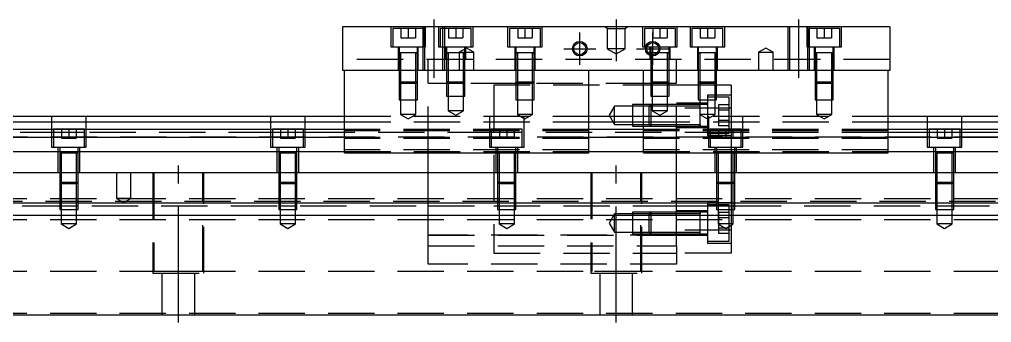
# Model space of a CAD drawing. Extents: x -20 to 1050, y -277 to 102.
# Drawn here: x 246.4 to 512.9, y -240.3 to -157.3 of the extents above; entities that cross this region are included whole.
import ezdxf

# ---------------------------------------------------------------- set-up
doc = ezdxf.new("R2010")
doc.units = 0
doc.linetypes.add('CENTER', pattern=[50.8, 31.75, -6.35, 6.35, -6.35])
doc.linetypes.add('DASHED', pattern=[19.05, 12.7, -6.35])
doc.layers.get('0').update_dxf_attribs({"linetype": 'CONTINUOUS'})
doc.layers.add('CENTER', color=1, linetype='CENTER')

msp = doc.modelspace()

# ---------------------------------------------------------------- linework, layer by layer
at = {"color": 7, "linetype": 'CONTINUOUS'}
for p, q in [((485, -159.27), (335, -159.27)), ((335, -159.27), (335, -171.27)), ((485, -159.27), (485, -171.27)), ((485, -171.27), (335, -171.27)), ((335.5, -193.77), (335.5, -171.27)), ((402.5, -193.77), (402.5, -171.27)), ((417.5, -193.77), (417.5, -171.27)), ((484.5, -193.77), (484.5, -171.27)), ((0, -183.77), (335.5, -183.77)), ((402.5, -183.77), (417.5, -183.77)), ((484.5, -183.77), (820, -183.77)), ((0, -185.309608), (335.5, -185.309608)), ((402.5, -185.309608), (417.5, -185.309608)), ((484.5, -185.309608), (820, -185.309608)), ((335.5, -187.39154), (0, -187.39154)), ((417.5, -187.39154), (402.5, -187.39154)), ((820, -187.39154), (484.5, -187.39154)), ((335.5, -189.606666), (0, -189.606666)), ((417.5, -189.606666), (402.5, -189.606666)), ((820, -189.606666), (484.5, -189.606666)), ((0, -193.451934), (335.5, -193.451934)), ((335.5, -193.77), (402.5, -193.77)), ((402.5, -193.451934), (417.5, -193.451934)), ((417.5, -193.77), (484.5, -193.77)), ((484.5, -193.451934), (820, -193.451934)), ((820, -199.27), (0, -199.27)), ((820, -207.57), (0, -207.57)), ((820, -210.97), (0, -210.97)), ((820, -238.27), (0, -238.27))]:
    msp.add_line(p, q, dxfattribs=at)
at = {"color": 3, "linetype": 'DASHED'}
for p, q in [((348.25, -159.27), (348.25, -164.77)), ((357.25, -159.77), (348.75, -159.77)), ((348.75, -159.77), (348.75, -164.77)), ((351, -159.77), (351, -162.27)), ((353, -159.77), (353, -162.27)), ((355, -159.77), (355, -162.27)), ((357.000006, -159.27), (357.000006, -171.27)), ((357.25, -164.77), (357.25, -159.77)), ((357.5, -159.27), (357.5, -171.27)), ((357.75, -164.77), (357.75, -159.27)), ((361.25, -159.27), (361.25, -164.77)), ((362.999994, -159.77), (361.75, -159.77)), ((361.75, -159.77), (361.75, -164.77)), ((362.5, -171.27), (362.5, -159.27)), ((362.999994, -171.27), (362.999994, -159.27)), ((370.25, -159.77), (362.999994, -159.77)), ((364, -159.77), (364, -162.27)), ((366, -159.77), (366, -162.27)), ((368, -159.77), (368, -162.27)), ((370.25, -164.77), (370.25, -159.77)), ((370.75, -164.77), (370.75, -159.27)), ((380.25, -159.27), (380.25, -164.77)), ((389.25, -159.77), (380.75, -159.77)), ((380.75, -159.77), (380.75, -164.77)), ((383, -159.77), (383, -162.27)), ((385, -159.77), (385, -162.27)), ((387, -159.77), (387, -162.27)), ((389.25, -164.77), (389.25, -159.77)), ((389.75, -164.77), (389.75, -159.27)), ((407.5, -159.77), (407, -159.27)), ((407.5, -159.77), (407.5, -165.27)), ((407.5, -159.77), (412.5, -159.77)), ((412.5, -159.77), (413, -159.27)), ((412.5, -165.27), (412.5, -159.77)), ((417.25, -159.27), (417.25, -164.77)), ((426.25, -159.77), (417.75, -159.77)), ((417.75, -159.77), (417.75, -164.77)), ((420, -159.77), (420, -162.27)), ((422, -159.77), (422, -162.27)), ((424, -159.77), (424, -162.27)), ((426.25, -164.77), (426.25, -159.77)), ((426.75, -164.77), (426.75, -159.27)), ((430.25, -159.27), (430.25, -164.77)), ((439.25, -159.77), (430.75, -159.77)), ((430.75, -159.77), (430.75, -164.77)), ((433, -159.77), (433, -162.27)), ((435, -159.77), (435, -162.27)), ((437, -159.77), (437, -162.27)), ((439.25, -164.77), (439.25, -159.77)), ((439.75, -164.77), (439.75, -159.27)), ((457.000006, -159.27), (457.000006, -171.27)), ((457.5, -159.27), (457.5, -171.27)), ((462.25, -159.27), (462.25, -164.77)), ((462.5, -171.27), (462.5, -159.27)), ((471.25, -159.77), (462.75, -159.77)), ((462.75, -159.77), (462.75, -164.77)), ((462.999994, -159.77), (462.999994, -159.27)), ((462.999994, -164.77), (462.999994, -159.77)), ((465, -159.77), (465, -162.27)), ((467, -159.77), (467, -162.27)), ((469, -159.77), (469, -162.27)), ((471.25, -164.77), (471.25, -159.77)), ((471.75, -164.77), (471.75, -159.27)), ((351, -162.27), (353, -162.27)), ((353, -162.27), (355, -162.27)), ((364, -162.27), (366, -162.27)), ((366, -162.27), (368, -162.27)), ((383, -162.27), (385, -162.27)), ((385, -162.27), (387, -162.27)), ((420, -162.27), (422, -162.27)), ((422, -162.27), (424, -162.27)), ((433, -162.27), (435, -162.27)), ((435, -162.27), (437, -162.27)), ((465, -162.27), (467, -162.27)), ((467, -162.27), (469, -162.27)), ((348.25, -164.77), (357.75, -164.77)), ((350.25, -164.77), (350.25, -171.27)), ((350.5, -164.77), (350.5, -166.37)), ((355.5, -166.37), (355.5, -164.77)), ((355.75, -171.27), (355.75, -164.77)), ((361.25, -164.77), (370.75, -164.77)), ((363.25, -164.77), (363.25, -168.27)), ((363.5, -164.77), (363.5, -166.37)), ((369, -165.1153), (367, -166.27)), ((368.5, -166.37), (368.5, -164.77)), ((368.75, -168.27), (368.75, -164.77)), ((371, -166.27), (369, -165.1153)), ((380.25, -164.77), (389.75, -164.77)), ((382.25, -164.77), (382.25, -171.27)), ((382.5, -164.77), (382.5, -166.37)), ((387.5, -166.37), (387.5, -164.77)), ((387.75, -171.27), (387.75, -164.77)), ((417.25, -164.77), (426.75, -164.77)), ((419.25, -164.77), (419.25, -168.27)), ((419.5, -164.77), (419.5, -166.37)), ((424.5, -166.37), (424.5, -164.77)), ((424.75, -168.27), (424.75, -164.77)), ((430.25, -164.77), (439.75, -164.77)), ((432.25, -164.77), (432.25, -171.27)), ((432.5, -164.77), (432.5, -166.37)), ((437.5, -166.37), (437.5, -164.77)), ((437.75, -171.27), (437.75, -164.77)), ((451, -165.1153), (449, -166.27)), ((453, -166.27), (451, -165.1153)), ((462.25, -164.77), (471.75, -164.77)), ((462.999994, -171.27), (462.999994, -164.77)), ((464.25, -164.77), (464.25, -171.27)), ((464.5, -164.77), (464.5, -166.37)), ((469.5, -166.37), (469.5, -164.77)), ((469.75, -171.27), (469.75, -164.77)), ((350.5, -166.365), (350.5, -166.37)), ((350.5, -166.37), (350.757448, -166.37)), ((350.757468, -166.37), (350.5, -166.37)), ((350.5, -166.37), (350.5, -166.375)), ((350.5, -166.37), (350.5, -171.26998)), ((355.242552, -166.37), (350.757468, -166.37)), ((350.9, -166.37), (350.9, -171.26998)), ((355.1, -171.26998), (355.1, -166.37)), ((355.5, -166.37), (355.242552, -166.37)), ((355.242602, -166.37), (355.5, -166.37)), ((355.5, -166.37), (355.5, -166.365)), ((355.5, -166.375), (355.5, -166.37)), ((355.5, -171.26998), (355.5, -166.37)), ((363.5, -166.365), (363.5, -166.37)), ((363.5, -166.37), (363.757448, -166.37)), ((368.5, -166.37), (363.5, -166.37)), ((363.5, -166.37), (363.5, -166.375)), ((363.5, -166.37), (363.5, -168.26998)), ((363.9, -166.37), (363.9, -168.26998)), ((367, -166.27), (369, -166.27)), ((367, -166.27), (367, -171.27)), ((368.1, -168.26998), (368.1, -166.37)), ((368.5, -166.37), (368.5, -166.365)), ((368.5, -166.375), (368.5, -166.37)), ((368.5, -168.26998), (368.5, -166.37)), ((369, -166.27), (371, -166.27)), ((371, -171.27), (371, -166.27)), ((382.5, -166.365), (382.5, -166.37)), ((382.5, -166.37), (382.757448, -166.37)), ((382.757468, -166.37), (382.5, -166.37)), ((382.5, -166.37), (382.5, -171.26998)), ((382.5, -166.37), (382.5, -166.375)), ((387.242552, -166.37), (382.757468, -166.37)), ((382.9, -166.37), (382.9, -171.26998)), ((387.1, -171.26998), (387.1, -166.37)), ((387.5, -166.37), (387.242552, -166.37)), ((387.242602, -166.37), (387.5, -166.37)), ((387.5, -166.37), (387.5, -166.365)), ((387.5, -171.26998), (387.5, -166.37)), ((387.5, -166.375), (387.5, -166.37)), ((412.5, -165.27), (407.5, -165.27)), ((407.5, -165.27), (410, -166.713376)), ((410, -166.713376), (412.5, -165.27)), ((419.5, -166.365), (419.5, -166.37)), ((419.757468, -166.37), (419.5, -166.37)), ((419.5, -166.37), (419.5, -166.375)), ((419.5, -166.37), (419.5, -166.842418)), ((419.5, -166.842418), (419.5, -167.206492)), ((419.5, -167.206492), (419.5, -168.26998)), ((421.229562, -166.37), (419.757468, -166.37)), ((419.9, -166.37), (419.9, -166.916966)), ((419.9, -166.916966), (419.9, -167.267498)), ((419.9, -167.267498), (419.9, -168.26998)), ((421.669968, -166.37), (421.229562, -166.37)), ((421.67033, -166.37), (421.229838, -166.37)), ((424.242552, -166.37), (421.669968, -166.37)), ((424.1, -168.26998), (424.1, -166.37)), ((424.5, -166.37), (424.242552, -166.37)), ((424.5, -166.37), (424.5, -166.365)), ((424.5, -166.375), (424.5, -166.37)), ((424.5, -168.26998), (424.5, -166.37)), ((432.5, -166.365), (432.5, -166.37)), ((432.5, -166.37), (432.757448, -166.37)), ((432.757468, -166.37), (432.5, -166.37)), ((432.5, -166.37), (432.5, -166.375)), ((432.5, -166.37), (432.5, -171.26998)), ((437.242552, -166.37), (432.757468, -166.37)), ((432.9, -166.37), (432.9, -171.26998)), ((437.1, -171.26998), (437.1, -166.37)), ((437.5, -166.37), (437.242552, -166.37)), ((437.242602, -166.37), (437.5, -166.37)), ((437.5, -166.37), (437.5, -166.365)), ((437.5, -166.375), (437.5, -166.37)), ((437.5, -171.26998), (437.5, -166.37)), ((449, -166.27), (451, -166.27)), ((449, -166.27), (449, -171.27)), ((451, -166.27), (453, -166.27)), ((453, -171.27), (453, -166.27)), ((464.5, -166.365), (464.5, -166.37)), ((464.5, -166.37), (464.757448, -166.37)), ((464.757468, -166.37), (464.5, -166.37)), ((464.5, -166.37), (464.5, -166.375)), ((464.5, -166.37), (464.5, -171.26998)), ((469.242552, -166.37), (464.757468, -166.37)), ((464.9, -166.37), (464.9, -171.26998)), ((469.1, -171.26998), (469.1, -166.37)), ((469.5, -166.37), (469.242552, -166.37)), ((469.242602, -166.37), (469.5, -166.37)), ((469.5, -166.37), (469.5, -166.365)), ((469.5, -166.375), (469.5, -166.37)), ((469.5, -171.26998), (469.5, -166.37)), ((485, -168.27), (335, -168.27)), ((358.5, -171.27), (358.5, -168.27)), ((363.5, -168.27), (363.5, -174.37)), ((363.500006, -168.27), (363.500006, -174.37)), ((363.9, -168.27), (363.9, -174.77)), ((368.1, -174.77), (368.1, -168.27)), ((368.499994, -174.37), (368.499994, -168.27)), ((368.5, -174.37), (368.5, -168.27)), ((419.5, -168.27), (419.5, -174.37)), ((419.500006, -168.27), (419.500006, -174.37)), ((419.9, -168.27), (419.9, -174.77)), ((424.1, -171.27), (424.1, -168.27)), ((424.499994, -171.27), (424.499994, -168.27)), ((424.5, -171.27), (424.5, -168.27)), ((426.5, -171.27), (426.5, -168.27)), ((350.5, -171.27), (350.5, -174.37)), ((350.500006, -171.27), (350.500006, -174.370006)), ((350.9, -171.27), (350.9, -174.77)), ((355.1, -174.77), (355.1, -171.27)), ((355.499994, -174.370006), (355.499994, -171.27)), ((355.5, -174.37), (355.5, -171.27)), ((358.5, -193.77), (358.5, -171.27)), ((382.5, -171.27), (382.5, -174.37)), ((382.500006, -171.27), (382.500006, -174.370006)), ((382.9, -171.27), (382.9, -174.77)), ((387.1, -174.77), (387.1, -171.27)), ((387.499994, -174.370006), (387.499994, -171.27)), ((387.5, -174.37), (387.5, -171.27)), ((424.1, -174.77), (424.1, -171.27)), ((424.499994, -174.370006), (424.499994, -171.27)), ((424.5, -174.37), (424.5, -171.27)), ((426.5, -193.77), (426.5, -171.27)), ((432.5, -171.27), (432.5, -174.37)), ((432.500006, -171.27), (432.500006, -174.370006)), ((432.9, -171.27), (432.9, -174.77)), ((437.1, -174.77), (437.1, -171.27)), ((437.499994, -174.370006), (437.499994, -171.27)), ((437.5, -174.37), (437.5, -171.27)), ((464.5, -171.27), (464.5, -174.37)), ((464.500006, -171.27), (464.500006, -174.370006)), ((464.9, -171.27), (464.9, -174.77)), ((469.1, -174.77), (469.1, -171.27)), ((469.499994, -174.370006), (469.499994, -171.27)), ((469.5, -174.37), (469.5, -171.27)), ((350.5, -174.37), (355.5, -174.37)), ((350.5, -174.37), (350.9, -174.77)), ((350.500006, -174.37002), (350.500006, -179.27)), ((355.1, -174.77), (350.9, -174.77)), ((350.9, -174.77002), (350.9, -179.27)), ((355.1, -174.77), (355.5, -174.37)), ((355.1, -179.27), (355.1, -174.77002)), ((355.499994, -179.27), (355.499994, -174.37002)), ((363.9, -174.77), (358.5, -174.77)), ((363.5, -174.37), (368.5, -174.37)), ((363.5, -174.37), (363.9, -174.77)), ((363.500006, -174.37002), (363.500006, -178.27)), ((368.1, -174.77), (363.9, -174.77)), ((363.9, -174.77002), (363.9, -178.27)), ((368.1, -174.77), (368.5, -174.37)), ((382.9, -174.77), (368.1, -174.77)), ((368.1, -178.27), (368.1, -174.77002)), ((368.499994, -178.27), (368.499994, -174.37002)), ((376.5, -175.27), (376.5, -221.27)), ((424.499994, -175.27), (376.5, -175.27)), ((382.5, -174.37), (387.5, -174.37)), ((382.5, -174.37), (382.9, -174.77)), ((382.500006, -174.37002), (382.500006, -179.27)), ((387.1, -174.77), (382.9, -174.77)), ((382.9, -174.77002), (382.9, -179.27)), ((387.1, -174.77), (387.5, -174.37)), ((419.9, -174.77), (387.1, -174.77)), ((387.1, -179.27), (387.1, -174.77002)), ((387.499994, -179.27), (387.499994, -174.37002)), ((419.5, -174.37), (424.5, -174.37)), ((419.5, -174.37), (419.9, -174.77)), ((419.500006, -174.37002), (419.500006, -178.27)), ((424.1, -174.77), (419.9, -174.77)), ((419.9, -174.77002), (419.9, -178.27)), ((424.1, -174.77), (424.5, -174.37)), ((426.5, -174.77), (424.1, -174.77)), ((424.1, -178.27), (424.1, -174.77002)), ((424.499994, -178.27), (424.499994, -174.37002)), ((426.5, -175.27), (424.499994, -175.27)), ((432.500006, -175.27), (426.5, -175.27)), ((432.5, -174.37), (437.5, -174.37)), ((432.5, -174.37), (432.9, -174.77)), ((432.500006, -174.37002), (432.500006, -179.27)), ((437.499994, -175.27), (432.500006, -175.27)), ((437.1, -174.77), (432.9, -174.77)), ((432.9, -174.77002), (432.9, -179.27)), ((437.1, -174.77), (437.5, -174.37)), ((437.1, -179.27), (437.1, -174.77002)), ((437.499994, -179.27), (437.499994, -174.37002)), ((441.5, -175.27), (437.499994, -175.27)), ((441.5, -175.27), (441.5, -181.5368)), ((464.5, -174.37), (469.5, -174.37)), ((464.5, -174.37), (464.9, -174.77)), ((464.500006, -174.37002), (464.500006, -179.27)), ((469.1, -174.77), (464.9, -174.77)), ((464.9, -174.77002), (464.9, -179.27)), ((469.1, -174.77), (469.5, -174.37)), ((469.1, -179.27), (469.1, -174.77002)), ((469.499994, -179.27), (469.499994, -174.37002)), ((363.500006, -178.27), (368.499994, -178.27)), ((363.9, -178.27), (363.9, -182.27)), ((368.1, -182.27), (368.1, -178.27)), ((419.500006, -178.27), (424.499994, -178.27)), ((419.9, -178.27), (419.9, -182.27)), ((424.1, -182.27), (424.1, -178.27)), ((435, -178.02), (435, -189.02)), ((441.5, -178.02), (435, -178.02)), ((350.500006, -179.27), (355.499994, -179.27)), ((350.9, -179.27), (350.9, -183.27)), ((355.1, -183.27), (355.1, -179.27)), ((382.500006, -179.27), (387.499994, -179.27)), ((382.9, -179.27), (382.9, -183.27)), ((387.1, -183.27), (387.1, -179.27)), ((409.5, -181.02), (408.056624, -183.52)), ((409.5, -186.02), (409.5, -181.02)), ((414.5, -181.02), (409.5, -181.02)), ((414.5, -180.520006), (414.5, -186.519994)), ((419.49998, -180.520006), (414.5, -180.520006)), ((418.99998, -181.02), (414.5, -181.02)), ((419.5, -180.52), (419, -181.02)), ((419, -186.02), (419, -181.02)), ((426.5, -181.02), (419, -181.02)), ((419.5, -180.52), (419.5, -186.52)), ((426.5, -180.52), (419.5, -180.52)), ((426.5, -180.520006), (419.5, -180.520006)), ((435, -180.22), (426.5, -180.22)), ((433.005, -180.52), (426.50002, -180.52)), ((433, -181.02), (426.50002, -181.02)), ((432.500006, -179.27), (437.499994, -179.27)), ((432.9, -179.27), (432.9, -183.27)), ((435, -180.52), (432.995, -180.52)), ((433, -181.02), (433, -180.519994)), ((433, -183.52), (433, -180.519994)), ((433, -186.520006), (433, -180.519994)), ((433, -186.02), (433, -181.02)), ((437.499994, -178.52), (435, -178.52)), ((437.1, -183.27), (437.1, -179.27)), ((441, -178.52), (437.499994, -178.52)), ((438, -180.633248), (438, -182.076624)), ((441, -180.633248), (438, -180.633248)), ((441, -188.52), (441, -178.52)), ((464.500006, -179.27), (469.499994, -179.27)), ((464.9, -179.27), (464.9, -183.27)), ((469.1, -183.27), (469.1, -179.27)), ((255.25, -183.77), (255.25, -192.27)), ((264.75, -192.27), (264.75, -183.77)), ((315.25, -183.77), (315.25, -192.27)), ((324.75, -192.27), (324.75, -183.77)), ((335.5, -183.77), (402.5, -183.77)), ((355.1, -183.27), (350.9, -183.27)), ((350.9, -183.27), (353, -184.482436)), ((353, -184.482436), (355.1, -183.27)), ((368.1, -182.27), (363.9, -182.27)), ((363.9, -182.27), (366, -183.482436)), ((366, -183.482436), (368.1, -182.27)), ((375.25, -183.77), (375.25, -192.27)), ((387.1, -183.27), (382.9, -183.27)), ((382.9, -183.27), (385, -184.482436)), ((384.75, -192.27), (384.75, -183.77)), ((385, -184.482436), (387.1, -183.27)), ((408.056624, -183.52), (409.5, -186.02)), ((417.5, -183.77), (484.5, -183.77)), ((424.1, -182.27), (419.9, -182.27)), ((419.9, -182.27), (422, -183.482436)), ((422, -183.482436), (424.1, -182.27)), ((441.5, -181.5368), (426.5, -181.5368)), ((437.1, -183.27), (432.9, -183.27)), ((432.9, -183.27), (435, -184.482436)), ((433, -186.170204), (433, -183.271394)), ((435, -184.482436), (437.1, -183.27)), ((435.25, -183.77), (435.25, -192.27)), ((441, -182.076624), (438, -182.076624)), ((438, -182.076624), (438, -184.963376)), ((441.5, -181.5368), (441.5, -192.27)), ((444.75, -192.27), (444.75, -183.77)), ((469.1, -183.27), (464.9, -183.27)), ((464.9, -183.27), (467, -184.482436)), ((467, -184.482436), (469.1, -183.27)), ((495.25, -183.77), (495.25, -192.27)), ((504.75, -192.27), (504.75, -183.77)), ((335.5, -185.309608), (402.5, -185.309608)), ((409.5, -186.02), (414.5, -186.02)), ((414.5, -186.02), (418.99998, -186.02)), ((417.5, -185.309608), (484.5, -185.309608)), ((419, -186.02), (419.5, -186.52)), ((419, -186.02), (426.5, -186.02)), ((426.50002, -186.02), (433, -186.02)), ((433, -186.520006), (433, -186.02)), ((433, -186.52), (433, -186.170204)), ((433, -186.170204), (433, -186.52)), ((441, -184.963376), (438, -184.963376)), ((438, -184.963376), (438, -186.406752)), ((441, -186.406752), (438, -186.406752)), ((335.5, -188.27), (28, -188.27)), ((264.25, -187.27), (255.75, -187.27)), ((255.75, -187.27), (255.75, -192.27)), ((264.25, -188.27), (255.75, -188.27)), ((258, -187.27), (258, -189.77)), ((260, -187.27), (260, -189.77)), ((262, -187.27), (262, -189.77)), ((264.25, -192.27), (264.25, -187.27)), ((324.25, -187.27), (315.75, -187.27)), ((315.75, -187.27), (315.75, -192.27)), ((324.25, -188.27), (315.75, -188.27)), ((318, -187.27), (318, -189.77)), ((320, -187.27), (320, -189.77)), ((322, -187.27), (322, -189.77)), ((324.25, -192.27), (324.25, -187.27)), ((402.5, -187.39154), (335.5, -187.39154)), ((402.5, -187.79668), (335.5, -187.79668)), ((376.49998, -188.27), (335.5, -188.27)), ((384.25, -187.27), (375.75, -187.27)), ((375.75, -187.27), (375.75, -192.27)), ((384.25, -188.27), (375.75, -188.27)), ((441.5, -188.27), (376.5, -188.27)), ((378, -187.27), (378, -189.77)), ((380, -187.27), (380, -189.77)), ((382, -187.27), (382, -189.77)), ((384.25, -192.27), (384.25, -187.27)), ((414.5, -186.519994), (419.49998, -186.519994)), ((484.5, -187.39154), (417.5, -187.39154)), ((484.5, -187.79668), (417.5, -187.79668)), ((419.5, -186.519994), (426.5, -186.519994)), ((419.5, -186.52), (426.5, -186.52)), ((426.5, -186.82), (435, -186.82)), ((426.50002, -186.52), (433.005, -186.52)), ((432.995, -186.52), (435, -186.52)), ((435, -188.52), (441, -188.52)), ((435, -189.02), (441.5, -189.02)), ((444.25, -187.27), (435.75, -187.27)), ((435.75, -187.27), (435.75, -192.27)), ((444.25, -188.27), (435.75, -188.27)), ((438, -187.27), (438, -189.77)), ((440, -187.27), (440, -189.77)), ((484.5, -188.27), (441.50002, -188.27)), ((442, -187.27), (442, -189.77)), ((444.25, -192.27), (444.25, -187.27)), ((763, -188.27), (484.5, -188.27)), ((504.25, -187.27), (495.75, -187.27)), ((495.75, -187.27), (495.75, -192.27)), ((504.25, -188.27), (495.75, -188.27)), ((498, -187.27), (498, -189.77)), ((500, -187.27), (500, -189.77)), ((502, -187.27), (502, -189.77)), ((504.25, -192.27), (504.25, -187.27)), ((763, -189.52), (25, -189.52)), ((258, -189.77), (260, -189.77)), ((260, -189.77), (262, -189.77)), ((318, -189.77), (320, -189.77)), ((320, -189.77), (322, -189.77)), ((402.5, -189.606666), (335.5, -189.606666)), ((402.5, -189.85), (335.5, -189.85)), ((378, -189.77), (380, -189.77)), ((380, -189.77), (382, -189.77)), ((484.5, -189.606666), (417.5, -189.606666)), ((484.5, -189.85), (417.5, -189.85)), ((438, -189.77), (440, -189.77)), ((440, -189.77), (442, -189.77)), ((498, -189.77), (500, -189.77)), ((500, -189.77), (502, -189.77)), ((255.25, -192.27), (264.75, -192.27)), ((257, -192.27), (257, -199.27)), ((257.5, -192.27), (257.5, -193.87)), ((257.5, -193.865), (257.5, -193.87)), ((257.757468, -193.87), (257.5, -193.87)), ((257.5, -193.87), (257.5, -199.26998)), ((257.5, -193.87), (257.5, -193.875)), ((262.242552, -193.87), (257.757468, -193.87)), ((257.9, -193.87), (257.9, -199.26998)), ((262.1, -199.26998), (262.1, -193.87)), ((262.5, -193.87), (262.242552, -193.87)), ((262.5, -193.87), (262.5, -192.27)), ((262.5, -193.87), (262.5, -193.865)), ((262.5, -199.26998), (262.5, -193.87)), ((262.5, -193.875), (262.5, -193.87)), ((263, -199.27), (263, -192.27)), ((315.25, -192.27), (324.75, -192.27)), ((317, -192.27), (317, -199.27)), ((317.5, -192.27), (317.5, -193.87)), ((317.5, -193.865), (317.5, -193.87)), ((317.757468, -193.87), (317.5, -193.87)), ((317.5, -193.87), (317.5, -199.26998)), ((317.5, -193.87), (317.5, -193.875)), ((322.242552, -193.87), (317.757468, -193.87)), ((317.9, -193.87), (317.9, -199.26998)), ((322.1, -199.26998), (322.1, -193.87)), ((322.5, -193.87), (322.242552, -193.87)), ((322.5, -193.87), (322.5, -192.27)), ((322.5, -193.87), (322.5, -193.865)), ((322.5, -199.26998), (322.5, -193.87)), ((322.5, -193.875), (322.5, -193.87)), ((323, -199.27), (323, -192.27)), ((402.5, -192.947372), (335.5, -192.947372)), ((335.5, -193.451934), (402.5, -193.451934)), ((358.5, -199.27), (358.5, -193.77)), ((375.25, -192.27), (384.75, -192.27)), ((377, -192.27), (377, -199.27)), ((377.5, -192.27), (377.5, -193.87)), ((377.5, -193.865), (377.5, -193.87)), ((377.757468, -193.87), (377.5, -193.87)), ((377.5, -193.87), (377.5, -199.26998)), ((377.5, -193.87), (377.5, -193.875)), ((382.242552, -193.87), (377.757468, -193.87)), ((377.9, -193.87), (377.9, -199.26998)), ((382.1, -199.26998), (382.1, -193.87)), ((382.5, -193.87), (382.242552, -193.87)), ((382.5, -193.87), (382.5, -192.27)), ((382.5, -193.87), (382.5, -193.865)), ((382.5, -199.26998), (382.5, -193.87)), ((382.5, -193.875), (382.5, -193.87)), ((383, -199.27), (383, -192.27)), ((484.5, -192.947372), (417.5, -192.947372)), ((417.5, -193.451934), (484.5, -193.451934)), ((426.5, -199.27), (426.5, -193.77)), ((435.25, -192.27), (444.75, -192.27)), ((437, -192.27), (437, -199.27)), ((437.5, -192.27), (437.5, -193.87)), ((437.5, -193.865), (437.5, -193.87)), ((437.757468, -193.87), (437.5, -193.87)), ((437.5, -193.87), (437.5, -199.26998)), ((437.5, -193.87), (437.5, -193.875)), ((442.242552, -193.87), (437.757468, -193.87)), ((437.9, -193.87), (437.9, -199.26998)), ((441.5, -192.27), (441.5, -193.77)), ((441.5, -193.77), (441.5, -193.87)), ((441.5, -193.87), (441.5, -199.27)), ((442.1, -199.26998), (442.1, -193.87)), ((442.5, -193.87), (442.242552, -193.87)), ((442.5, -193.87), (442.5, -192.27)), ((442.5, -193.87), (442.5, -193.865)), ((442.5, -199.26998), (442.5, -193.87)), ((442.5, -193.875), (442.5, -193.87)), ((443, -199.27), (443, -192.27)), ((495.25, -192.27), (504.75, -192.27)), ((497, -192.27), (497, -199.27)), ((497.5, -192.27), (497.5, -193.87)), ((497.5, -193.865), (497.5, -193.87)), ((497.757468, -193.87), (497.5, -193.87)), ((497.5, -193.87), (497.5, -199.26998)), ((497.5, -193.87), (497.5, -193.875)), ((502.242552, -193.87), (497.757468, -193.87)), ((497.9, -193.87), (497.9, -199.26998)), ((502.1, -199.26998), (502.1, -193.87)), ((502.5, -193.87), (502.242552, -193.87)), ((502.5, -193.87), (502.5, -192.27)), ((502.5, -193.87), (502.5, -193.865)), ((502.5, -199.26998), (502.5, -193.87)), ((502.5, -193.875), (502.5, -193.87)), ((503, -199.27), (503, -192.27)), ((257.5, -199.27), (257.5, -201.87)), ((257.500006, -199.27), (257.500006, -201.870006)), ((257.9, -199.27), (257.9, -202.27)), ((262.1, -202.27), (262.1, -199.27)), ((262.499994, -201.870006), (262.499994, -199.27)), ((262.5, -201.87), (262.5, -199.27)), ((273, -199.27), (273, -206.27)), ((277, -206.27), (277, -199.27)), ((283, -199.27), (283, -226.77)), ((283.291796, -199.27), (283.291796, -226.27)), ((296.708204, -226.27), (296.708204, -199.27)), ((297, -226.77), (297, -199.27)), ((317.5, -199.27), (317.5, -201.87)), ((317.500006, -199.27), (317.500006, -201.870006)), ((317.9, -199.27), (317.9, -202.27)), ((322.1, -202.27), (322.1, -199.27)), ((322.499994, -201.870006), (322.499994, -199.27)), ((322.5, -201.87), (322.5, -199.27)), ((358.5, -207.57), (358.5, -199.27)), ((377.5, -199.27), (377.5, -201.87)), ((377.500006, -199.27), (377.500006, -201.870006)), ((377.9, -199.27), (377.9, -202.27)), ((382.1, -202.27), (382.1, -199.27)), ((382.499994, -201.870006), (382.499994, -199.27)), ((382.5, -201.87), (382.5, -199.27)), ((403, -199.27), (403, -226.77)), ((403.291796, -199.27), (403.291796, -226.27)), ((416.708204, -226.27), (416.708204, -199.27)), ((417, -226.77), (417, -199.27)), ((426.5, -207.57), (426.5, -199.27)), ((437.5, -199.27), (437.5, -201.87)), ((437.500006, -199.27), (437.500006, -201.870006)), ((437.9, -199.27), (437.9, -202.27)), ((441.5, -199.27), (441.5, -202.27)), ((442.1, -202.27), (442.1, -199.27)), ((442.499994, -201.870006), (442.499994, -199.27)), ((442.5, -201.87), (442.5, -199.27)), ((497.5, -199.27), (497.5, -201.87)), ((497.500006, -199.27), (497.500006, -201.870006)), ((497.9, -199.27), (497.9, -202.27)), ((502.1, -202.27), (502.1, -199.27)), ((502.499994, -201.870006), (502.499994, -199.27)), ((502.5, -201.87), (502.5, -199.27)), ((257.5, -201.87), (262.5, -201.87)), ((257.5, -201.87), (257.9, -202.27)), ((257.500006, -201.87002), (257.500006, -207.57)), ((262.1, -202.27), (257.9, -202.27)), ((257.9, -202.27002), (257.9, -209.27)), ((262.1, -202.27), (262.5, -201.87)), ((262.1, -209.27), (262.1, -202.27002)), ((262.499994, -207.57), (262.499994, -201.87002)), ((317.5, -201.87), (322.5, -201.87)), ((317.5, -201.87), (317.9, -202.27)), ((317.500006, -201.87002), (317.500006, -207.57)), ((322.1, -202.27), (317.9, -202.27)), ((317.9, -202.27002), (317.9, -209.27)), ((322.1, -202.27), (322.5, -201.87)), ((322.1, -209.27), (322.1, -202.27002)), ((322.499994, -207.57), (322.499994, -201.87002)), ((377.5, -201.87), (382.5, -201.87)), ((377.5, -201.87), (377.9, -202.27)), ((377.500006, -201.87002), (377.500006, -207.57)), ((382.1, -202.27), (377.9, -202.27)), ((377.9, -202.27002), (377.9, -209.27)), ((382.1, -202.27), (382.5, -201.87)), ((382.1, -209.27), (382.1, -202.27002)), ((382.499994, -207.57), (382.499994, -201.87002)), ((437.5, -201.87), (442.5, -201.87)), ((437.5, -201.87), (437.9, -202.27)), ((437.500006, -201.87002), (437.500006, -207.57)), ((442.1, -202.27), (437.9, -202.27)), ((437.9, -202.27002), (437.9, -209.27)), ((441.5, -202.27), (441.5, -207.57)), ((442.1, -202.27), (442.5, -201.87)), ((442.1, -209.27), (442.1, -202.27002)), ((442.499994, -207.57), (442.499994, -201.87002)), ((497.5, -201.87), (502.5, -201.87)), ((497.5, -201.87), (497.9, -202.27)), ((497.500006, -201.87002), (497.500006, -207.57)), ((502.1, -202.27), (497.9, -202.27)), ((497.9, -202.27002), (497.9, -209.27)), ((502.1, -202.27), (502.5, -201.87)), ((502.1, -209.27), (502.1, -202.27002)), ((502.499994, -207.57), (502.499994, -201.87002)), ((820, -206.42), (0, -206.42)), ((25, -207.02), (763, -207.02)), ((257.500006, -207.57), (257.500006, -209.27)), ((262.499994, -209.27), (262.499994, -207.57)), ((277, -206.27), (273, -206.27)), ((273, -206.27), (275, -207.4247)), ((275, -207.4247), (277, -206.27)), ((317.500006, -207.57), (317.500006, -209.27)), ((322.499994, -209.27), (322.499994, -207.57)), ((358.5, -210.97), (358.5, -207.57)), ((377.500006, -207.57), (377.500006, -209.27)), ((382.499994, -209.27), (382.499994, -207.57)), ((426.5, -210.97), (426.5, -207.57)), ((435, -207.52), (435, -218.52)), ((441.5, -207.52), (435, -207.52)), ((437.500006, -207.57), (437.500006, -209.27)), ((441.5, -207.57), (441.5, -209.27)), ((442.499994, -209.27), (442.499994, -207.57)), ((497.500006, -207.57), (497.500006, -209.27)), ((502.499994, -209.27), (502.499994, -207.57)), ((56.708204, -208.27), (358.5, -208.27)), ((257.500006, -208.27), (262.499994, -208.27)), ((257.500006, -209.27), (262.499994, -209.27)), ((257.9, -209.27), (257.9, -213.27)), ((262.1, -213.27), (262.1, -209.27)), ((317.500006, -208.27), (322.499994, -208.27)), ((317.500006, -209.27), (322.499994, -209.27)), ((317.9, -209.27), (317.9, -213.27)), ((322.1, -213.27), (322.1, -209.27)), ((358.5, -208.27), (376.49998, -208.27)), ((376.5, -208.269994), (426.5, -208.269994)), ((376.5, -208.27), (426.5, -208.27)), ((377.500006, -208.27), (382.499994, -208.27)), ((377.500006, -209.27), (382.499994, -209.27)), ((377.9, -209.27), (377.9, -213.27)), ((382.1, -213.27), (382.1, -209.27)), ((414.5, -210.020006), (414.5, -216.019994)), ((419.49998, -210.020006), (414.5, -210.020006)), ((419.5, -210.02), (419, -210.52)), ((419.5, -210.02), (419.5, -216.02)), ((426.5, -210.02), (419.5, -210.02)), ((426.5, -210.020006), (419.5, -210.020006)), ((426.5, -208.269994), (435, -208.269994)), ((426.5, -208.27), (435, -208.27)), ((435, -209.72), (426.5, -209.72)), ((433.005, -210.02), (426.50002, -210.02)), ((435, -210.02), (432.995, -210.02)), ((433, -210.02), (433, -210.36965)), ((433, -210.369602), (433, -210.02)), ((433, -210.02), (433, -210.36965)), ((433, -210.369602), (433, -210.02)), ((433, -210.96965), (433, -210.369602)), ((437.500006, -208.02), (435, -208.02)), ((435, -208.269994), (437.500006, -208.269994)), ((435, -208.27), (437.500006, -208.27)), ((441, -208.02), (437.500006, -208.02)), ((437.500006, -208.269994), (441, -208.269994)), ((437.500006, -208.27), (441, -208.27)), ((437.500006, -208.27), (442.499994, -208.27)), ((437.500006, -209.27), (442.499994, -209.27)), ((437.9, -209.27), (437.9, -213.27)), ((438, -210.133248), (438, -211.576624)), ((441, -210.133248), (438, -210.133248)), ((441, -209.27), (441, -208.02)), ((441, -208.269994), (441.5, -208.269994)), ((441, -208.27), (441.5, -208.27)), ((441, -210.97), (441, -209.27)), ((441.5, -209.27), (441.5, -210.97)), ((441.50002, -208.27), (442.499994, -208.27)), ((442.1, -213.27), (442.1, -209.27)), ((442.499994, -208.27), (763.005, -208.27)), ((497.500006, -208.27), (502.499994, -208.27)), ((497.500006, -209.27), (502.499994, -209.27)), ((497.9, -209.27), (497.9, -213.27)), ((502.1, -213.27), (502.1, -209.27)), ((820, -212.12), (0, -212.12)), ((358.5, -219.27), (358.5, -210.97)), ((409.5, -210.52), (408.056624, -213.02)), ((408.056624, -213.02), (409.5, -215.52)), ((409.5, -215.52), (409.5, -210.52)), ((414.5, -210.52), (409.5, -210.52)), ((418.99998, -210.52), (414.5, -210.52)), ((419, -215.52), (419, -210.52)), ((426.5, -210.52), (419, -210.52)), ((426.5, -219.27), (426.5, -210.97)), ((433, -210.52), (426.50002, -210.52)), ((433, -210.97), (433, -210.52)), ((433, -212.85996), (433, -210.96965)), ((433, -215.670204), (433, -212.85996)), ((441, -211.576624), (438, -211.576624)), ((438, -211.576624), (438, -214.463376)), ((441, -218.02), (441, -210.97)), ((441.5, -210.97), (441.5, -215.0032)), ((262.1, -213.27), (257.9, -213.27)), ((257.9, -213.27), (260, -214.482436)), ((260, -214.482436), (262.1, -213.27)), ((322.1, -213.27), (317.9, -213.27)), ((317.9, -213.27), (320, -214.482436)), ((320, -214.482436), (322.1, -213.27)), ((382.1, -213.27), (377.9, -213.27)), ((377.9, -213.27), (380, -214.482436)), ((380, -214.482436), (382.1, -213.27)), ((409.5, -215.52), (414.5, -215.52)), ((414.5, -215.52), (418.99998, -215.52)), ((419, -215.52), (426.5, -215.52)), ((419, -215.52), (419.5, -216.02)), ((441.5, -215.0032), (426.5, -215.0032)), ((426.50002, -215.52), (433, -215.52)), ((433, -216.020006), (433, -215.52)), ((433, -216.02), (433, -215.670204)), ((442.1, -213.27), (437.9, -213.27)), ((437.9, -213.27), (440, -214.482436)), ((441, -214.463376), (438, -214.463376)), ((438, -214.463376), (438, -215.906752)), ((440, -214.482436), (442.1, -213.27)), ((441.5, -215.0032), (441.5, -221.27)), ((502.1, -213.27), (497.9, -213.27)), ((497.9, -213.27), (500, -214.482436)), ((500, -214.482436), (502.1, -213.27)), ((358.5, -216.360052), (426.5, -216.360052)), ((426.5, -216.360052), (358.5, -216.360052)), ((414.5, -216.019994), (419.49998, -216.019994)), ((419.5, -216.019994), (426.5, -216.019994)), ((419.5, -216.02), (426.5, -216.02)), ((426.5, -216.32), (435, -216.32)), ((426.50002, -216.02), (433, -216.02)), ((432.995, -216.02), (433, -216.02)), ((433, -216.02), (435, -216.02)), ((433, -216.02), (433.005, -216.02)), ((435, -218.02), (441, -218.02)), ((441, -215.906752), (438, -215.906752)), ((358.5, -219.27), (426.5, -219.27)), ((358.5, -224.27), (358.5, -219.27)), ((426.5, -219.27), (426.5, -224.27)), ((435, -218.52), (441.5, -218.52)), ((376.5, -221.27), (426.5, -221.27)), ((441.5, -221.27), (426.5, -221.27)), ((820, -226.27), (0, -226.27)), ((296.708204, -226.27), (283.291796, -226.27)), ((426.5, -224.27), (358.5, -224.27)), ((416.708204, -226.27), (403.291796, -226.27)), ((283, -226.77), (297, -226.77)), ((285.5, -226.77), (285.5, -238.27)), ((294.5, -238.27), (294.5, -226.77)), ((403, -226.77), (417, -226.77)), ((405.5, -226.77), (405.5, -238.27)), ((414.5, -238.27), (414.5, -226.77)), ((820, -237.77), (6.499992, -237.77))]:
    msp.add_line(p, q, dxfattribs=at)
at = {"color": 3, "linetype": 'CONTINUOUS'}
for centre in [(400, -165.27), (420, -165.27)]:
    msp.add_circle(centre, 2, dxfattribs=at)
at = {"color": 7, "linetype": 'CONTINUOUS'}
for centre in [(400, -165.27), (420, -165.27)]:
    msp.add_circle(centre, 1.65, dxfattribs=at)
at = {"layer": 'CENTER', "color": 1, "linetype": 'CENTER'}
for p, q in [((360, -157.27), (360, -173.27)), ((410, -157.27), (410, -168.713376)), ((460, -157.27), (460, -173.27)), ((400, -169.67), (400, -160.87)), ((420, -169.67), (420, -160.87)), ((395.6, -165.27), (404.4, -165.27)), ((415.6, -165.27), (424.4, -165.27)), ((290, -240.27), (290, -197.27)), ((410, -240.27), (410, -197.27))]:
    msp.add_line(p, q, dxfattribs=at)

doc.saveas('drawing.dxf')
